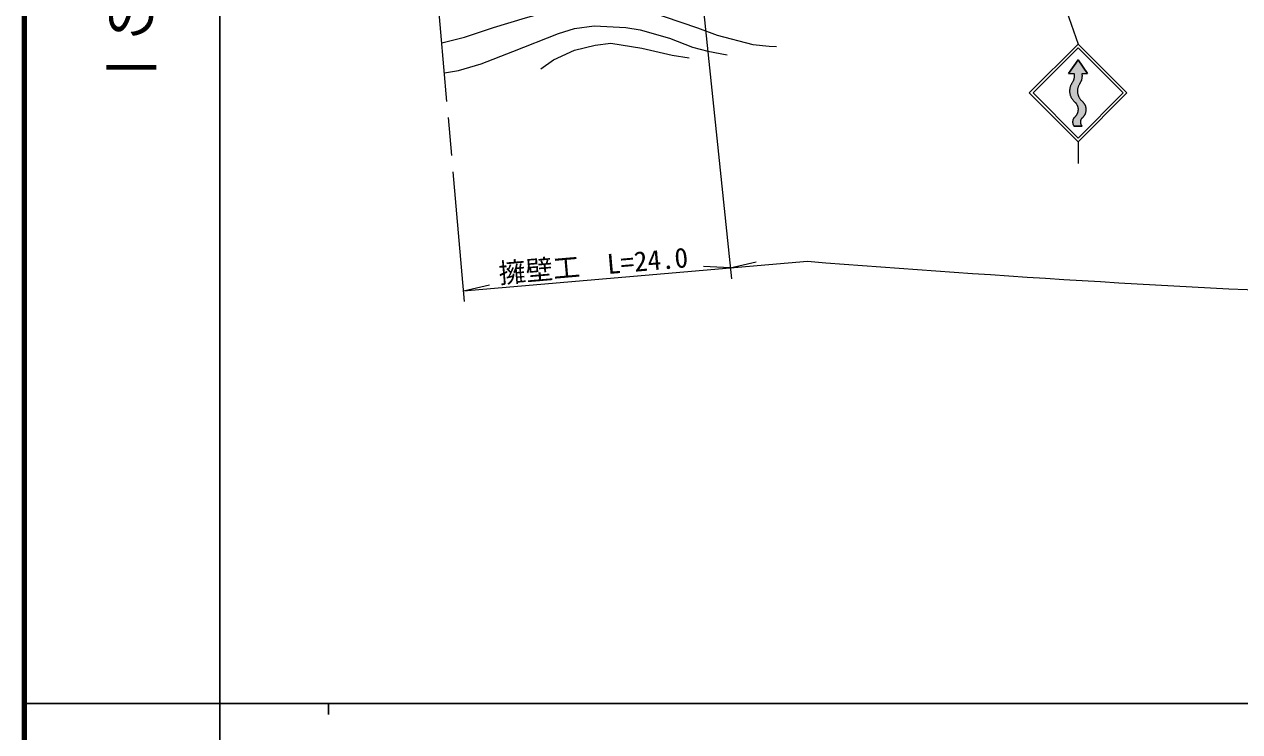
# Model space of a CAD drawing. Units: millimetres, scale not verified. Extents: x 40000 to 680000, y 20000 to 380000.
# Drawn here: x 40000 to 151869, y 202409 to 267546 of the extents above; entities that cross this region are included whole.
import ezdxf
from ezdxf.enums import TextEntityAlignment as Align

# ---------------------------------------------------------------- set-up
doc = ezdxf.new("R2010")
doc.units = ezdxf.units.MM
doc.header["$LTSCALE"] = 1000
doc.linetypes.add('CHAIN', pattern=[18.5, 12, -1.5, 3.5, -1.5])
for name, color, linetype, lineweight in [('M-BGD', 7, 'Continuous', 13), ('M-BMK', 2, 'CHAIN', 13), ('M-STR-HTXT', 7, 'Continuous', 13), ('M-STR-STRC', 7, 'Continuous', 13), ('M-TTL', 2, 'Continuous', 140), ('M-TTL-BAND', 7, 'Continuous', 25)]:
    doc.layers.add(name, color=color, linetype=linetype, lineweight=lineweight)
doc.styles.add('@ＭＳ ゴシック', font='')
doc.styles.add('ＭＳ ゴシック', font='')
doc.styles.get('@ＭＳ ゴシック').set_extended_font_data('@MS Gothic')
doc.styles.get('ＭＳ ゴシック').set_extended_font_data('MS Gothic')

msp = doc.modelspace()

# ---------------------------------------------------------------- hatches: boundary and pattern name
at = {"layer": 'M-STR-STRC'}
msp.add_hatch(color=256, dxfattribs=at).paths.add_polyline_path([(136963, 261376), (136963, 261427), (136965, 261479), (136969, 261530), (136975, 261581), (136982, 261631), (136992, 261682), (137004, 261732), (137018, 261781), (137034, 261830), (137051, 261878), (137071, 261925), (137092, 261972), (137116, 262017), (137141, 262062), (137167, 262106), (137178, 262122), (137204, 262162), (137228, 262202), (137250, 262243), (137271, 262285), (137291, 262328), (137308, 262371), (137324, 262415), (137338, 262460), (137351, 262505), (137361, 262551), (137370, 262597), (137377, 262643), (137382, 262690), (137385, 262737), (137387, 262784), (137386, 262830), (137384, 262877), (137380, 262924), (137374, 262971), (137366, 263017), (137365, 263022), (137865, 263022), (136990, 264272), (136115, 263022), (136615, 263022), (136623, 262976), (136629, 262929), (136634, 262883), (136636, 262836), (136637, 262789), (136636, 262742), (136632, 262695), (136628, 262649), (136621, 262602), (136612, 262556), (136602, 262510), (136590, 262465), (136576, 262420), (136560, 262376), (136543, 262333), (136524, 262290), (136503, 262248), (136481, 262207), (136457, 262166), (136431, 262127), (136428, 262122), (136401, 262079), (136375, 262035), (136351, 261989), (136329, 261943), (136309, 261896), (136290, 261848), (136274, 261800), (136259, 261750), (136247, 261701), (136236, 261651), (136227, 261600), (136221, 261549), (136216, 261498), (136213, 261447), (136213, 261396), (136214, 261344), (136217, 261293), (136223, 261242), (136230, 261192), (136239, 261141), (136251, 261091), (136264, 261042), (136279, 260993), (136296, 260944), (136315, 260897), (136336, 260850), (136359, 260804), (136383, 260759), (136409, 260715), (136437, 260672), (136467, 260630), (136498, 260589), (136531, 260550), (136565, 260512), (136601, 260475), (136615, 260461), (136645, 260437), (136673, 260412), (136701, 260386), (136727, 260360), (136753, 260332), (136777, 260303), (136800, 260273), (136822, 260242), (136843, 260210), (136862, 260178), (136881, 260145), (136898, 260111), (136913, 260077), (136927, 260042), (136940, 260006), (136951, 259970), (136961, 259934), (136970, 259897), (136977, 259860), (136983, 259822), (136987, 259785), (136989, 259747), (136990, 259709), (136990, 259672), (136988, 259634), (136985, 259596), (136980, 259559), (136974, 259522), (136966, 259485), (136957, 259448), (136947, 259412), (136935, 259376), (136921, 259340), (136907, 259306), (136891, 259271), (136873, 259238), (136854, 259205), (136834, 259173), (136813, 259142), (136791, 259111), (136767, 259082), (136742, 259053), (136716, 259026), (136690, 258999), (136662, 258974), (136633, 258950), (136615, 258936), (136601, 258915), (136587, 258894), (136574, 258872), (136562, 258849), (136551, 258826), (136541, 258803), (136532, 258779), (136523, 258755), (136516, 258731), (136510, 258706), (136504, 258681), (136500, 258656), (136496, 258631), (136494, 258605), (136492, 258580), (136492, 258555), (136492, 258529), (136494, 258504), (136496, 258478), (136500, 258453), (136504, 258428), (136510, 258403), (136516, 258378), (136524, 258354), (136532, 258330), (136541, 258306), (136552, 258283), (136563, 258260), (136575, 258237), (136588, 258215), (136602, 258194), (136615, 258174), (137365, 258174), (137344, 258203), (137319, 258245), (137297, 258288), (137278, 258333), (137264, 258379), (137252, 258426), (137245, 258474), (137241, 258523), (137241, 258571), (137245, 258620), (137253, 258668), (137264, 258715), (137279, 258761), (137298, 258806), (137320, 258849), (137346, 258890), (137366, 258918), (137396, 258942), (137424, 258968), (137452, 258995), (137479, 259022), (137505, 259051), (137529, 259081), (137552, 259112), (137574, 259143), (137595, 259176), (137615, 259209), (137633, 259243), (137650, 259278), (137665, 259313), (137679, 259349), (137692, 259385), (137703, 259422), (137713, 259459), (137721, 259497), (137728, 259535), (137734, 259573), (137737, 259611), (137740, 259650), (137740, 259688), (137740, 259727), (137738, 259765), (137734, 259804), (137729, 259842), (137722, 259880), (137714, 259917), (137704, 259955), (137693, 259992), (137680, 260028), (137666, 260064), (137651, 260099), (137634, 260134), (137616, 260168), (137597, 260201), (137576, 260234), (137554, 260265), (137531, 260296), (137506, 260326), (137481, 260355), (137454, 260382), (137426, 260409), (137397, 260435), (137368, 260459), (137365, 260462), (137328, 260498), (137294, 260535), (137260, 260574), (137228, 260615), (137198, 260656), (137170, 260698), (137143, 260742), (137118, 260787), (137094, 260832), (137073, 260879), (137053, 260926), (137035, 260974), (137019, 261023), (137005, 261072), (136993, 261122), (136983, 261172), (136975, 261223), (136969, 261274), (136965, 261325)])

# ---------------------------------------------------------------- linework, layer by layer
at = {"layer": 'M-BGD'}
for points in [[(78423, 265845), (80508, 266356), (83192, 267249), (86143, 268143), (90214, 269286), (91410, 269454), (92677, 269493), (94571, 269369), (97348, 268793), (101950, 267229), (103776, 266538), (107071, 265696), (108573, 265532), (109223, 265491)], [(78666, 263090), (79977, 263286), (82050, 263903), (84965, 265054), (89171, 266705), (90656, 267152), (92456, 267408), (95362, 267248), (96684, 267040), (99372, 266267), (101507, 265451), (102920, 265063), (104683, 264743)], [(87542, 263430), (88700, 264268), (90649, 265152), (92537, 265623), (93991, 265804), (96846, 265344), (99633, 264694), (101197, 264450)]]:
    msp.add_lwpolyline(points, dxfattribs=at)
at = {"layer": 'M-BMK'}
msp.add_line((80525, 242022), (72626, 331547), dxfattribs=at)
at = {"layer": 'M-STR-HTXT'}
for p, q in [((130800, 283410), (136991, 265723)), ((101935, 274293), (105085, 244120)), ((80437, 243018), (112095, 245723)), ((104981, 245115), (102530, 245249)), ((104981, 245115), (107374, 245663)), ((80437, 243018), (82830, 243565))]:
    msp.add_line(p, q, dxfattribs=at)
msp.add_arc((221884, 1633707), 1392319, 265.47735, 269.92729, dxfattribs=at)
at = {"layer": 'M-STR-STRC'}
for p, q in [((132491, 261223), (136991, 265723)), ((132845, 261223), (136991, 265370)), ((141491, 261223), (136991, 265723)), ((141138, 261223), (136991, 265370)), ((136115, 263022), (136990, 264272)), ((136990, 264272), (137865, 263022)), ((136115, 263022), (136615, 263022)), ((137365, 263022), (137865, 263022)), ((132491, 261223), (136991, 256723)), ((132845, 261223), (136991, 257076)), ((136991, 256723), (141491, 261223)), ((136991, 257076), (141138, 261223)), ((137365, 258174), (136615, 258174)), ((136991, 256723), (136991, 254723))]:
    msp.add_line(p, q, dxfattribs=at)
msp.add_lwpolyline([(136990, 264272), (136115, 263022), (136615, 263022), (136623, 262976), (136629, 262929), (136634, 262883), (136636, 262836), (136637, 262789), (136636, 262742), (136632, 262695), (136628, 262649), (136621, 262602), (136612, 262556), (136602, 262510), (136590, 262465), (136576, 262420), (136560, 262376), (136543, 262333), (136524, 262290), (136503, 262248), (136481, 262207), (136457, 262166), (136431, 262127), (136428, 262122), (136401, 262079), (136375, 262035), (136351, 261989), (136329, 261943), (136309, 261896), (136290, 261848), (136274, 261800), (136259, 261750), (136247, 261701), (136236, 261651), (136227, 261600), (136221, 261549), (136216, 261498), (136213, 261447), (136213, 261396), (136214, 261344), (136217, 261293), (136223, 261242), (136230, 261192), (136239, 261141), (136251, 261091), (136264, 261042), (136279, 260993), (136296, 260944), (136315, 260897), (136336, 260850), (136359, 260804), (136383, 260759), (136409, 260715), (136437, 260672), (136467, 260630), (136498, 260589), (136531, 260550), (136565, 260512), (136601, 260475), (136615, 260461), (136645, 260437), (136673, 260412), (136701, 260386), (136727, 260360), (136753, 260332), (136777, 260303), (136800, 260273), (136822, 260242), (136843, 260210), (136862, 260178), (136881, 260145), (136898, 260111), (136913, 260077), (136927, 260042), (136940, 260006), (136951, 259970), (136961, 259934), (136970, 259897), (136977, 259860), (136983, 259822), (136987, 259785), (136989, 259747), (136990, 259709), (136990, 259672), (136988, 259634), (136985, 259596), (136980, 259559), (136974, 259522), (136966, 259485), (136957, 259448), (136947, 259412), (136935, 259376), (136921, 259340), (136907, 259306), (136891, 259271), (136873, 259238), (136854, 259205), (136834, 259173), (136813, 259142), (136791, 259111), (136767, 259082), (136742, 259053), (136716, 259026), (136690, 258999), (136662, 258974), (136633, 258950), (136615, 258936), (136601, 258915), (136587, 258894), (136574, 258872), (136562, 258849), (136551, 258826), (136541, 258803), (136532, 258779), (136523, 258755), (136516, 258731), (136510, 258706), (136504, 258681), (136500, 258656), (136496, 258631), (136494, 258605), (136492, 258580), (136492, 258555), (136492, 258529), (136494, 258504), (136496, 258478), (136500, 258453), (136504, 258428), (136510, 258403), (136516, 258378), (136524, 258354), (136532, 258330), (136541, 258306), (136552, 258283), (136563, 258260), (136575, 258237), (136588, 258215), (136602, 258194), (136615, 258174), (137365, 258174), (137351, 258194), (137338, 258214), (137325, 258235), (137313, 258256), (137302, 258277), (137292, 258299), (137283, 258322), (137275, 258345), (137267, 258368), (137261, 258391), (137255, 258415), (137250, 258438), (137247, 258462), (137244, 258487), (137242, 258511), (137241, 258535), (137241, 258559), (137242, 258584), (137244, 258608), (137247, 258632), (137251, 258656), (137256, 258680), (137261, 258703), (137268, 258726), (137276, 258749), (137284, 258772), (137293, 258795), (137304, 258817), (137315, 258838), (137327, 258859), (137339, 258880), (137353, 258900), (137366, 258918), (137396, 258942), (137424, 258968), (137452, 258995), (137479, 259022), (137505, 259051), (137529, 259081), (137552, 259112), (137574, 259143), (137595, 259176), (137615, 259209), (137633, 259243), (137650, 259278), (137665, 259313), (137679, 259349), (137692, 259385), (137703, 259422), (137713, 259459), (137721, 259497), (137728, 259535), (137734, 259573), (137737, 259611), (137740, 259650), (137740, 259688), (137740, 259727), (137738, 259765), (137734, 259804), (137729, 259842), (137722, 259880), (137714, 259917), (137704, 259955), (137693, 259992), (137680, 260028), (137666, 260064), (137651, 260099), (137634, 260134), (137616, 260168), (137597, 260201), (137576, 260234), (137554, 260265), (137531, 260296), (137506, 260326), (137481, 260355), (137454, 260382), (137426, 260409), (137397, 260435), (137368, 260459), (137365, 260462), (137328, 260498), (137294, 260535), (137260, 260574), (137228, 260615), (137198, 260656), (137170, 260698), (137143, 260742), (137118, 260787), (137094, 260832), (137073, 260879), (137053, 260926), (137035, 260974), (137019, 261023), (137005, 261072), (136993, 261122), (136983, 261172), (136975, 261223), (136969, 261274), (136965, 261325), (136963, 261376), (136963, 261427), (136965, 261479), (136969, 261530), (136975, 261581), (136982, 261631), (136992, 261682), (137004, 261732), (137018, 261781), (137034, 261830), (137051, 261878), (137071, 261925), (137092, 261972), (137116, 262017), (137141, 262062), (137167, 262106), (137178, 262122), (137204, 262162), (137228, 262202), (137250, 262243), (137271, 262285), (137291, 262328), (137308, 262371), (137324, 262415), (137338, 262460), (137351, 262505), (137361, 262551), (137370, 262597), (137377, 262643), (137382, 262690), (137385, 262737), (137387, 262784), (137386, 262830), (137384, 262877), (137380, 262924), (137374, 262971), (137366, 263017), (137365, 263022), (137865, 263022)], close=True, dxfattribs=at)
at = {"layer": 'M-TTL'}
msp.add_line((40000, 380000), (40000, 20000), dxfattribs=at)
at = {"layer": 'M-TTL-BAND'}
for p, q in [((58000, 370000), (58000, 20000)), ((40000, 205000), (579000, 205000)), ((68000, 205000), (68000, 204000))]:
    msp.add_line(p, q, dxfattribs=at)

# ---------------------------------------------------------------- texts
at = {"layer": 'M-STR-HTXT', "style": 'ＭＳ ゴシック'}
msp.add_text('擁壁工\u3000L=24.0', height=1833, rotation=4.885, dxfattribs=at).set_placement((92500, 243893), align=Align.BOTTOM_CENTER)
at = {"layer": 'M-TTL-BAND', "style": '@ＭＳ ゴシック'}
msp.add_text('縮尺千分の一', height=3666, rotation=270, dxfattribs=at).set_placement((49777, 261030), align=Align.MIDDLE_RIGHT)

doc.saveas('drawing.dxf')
